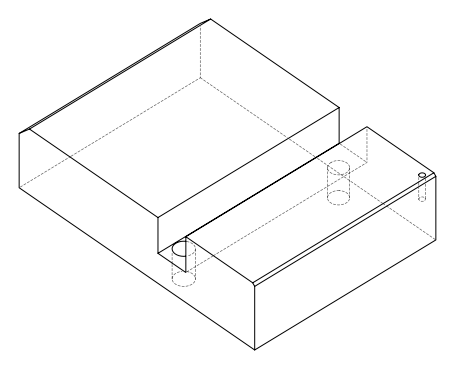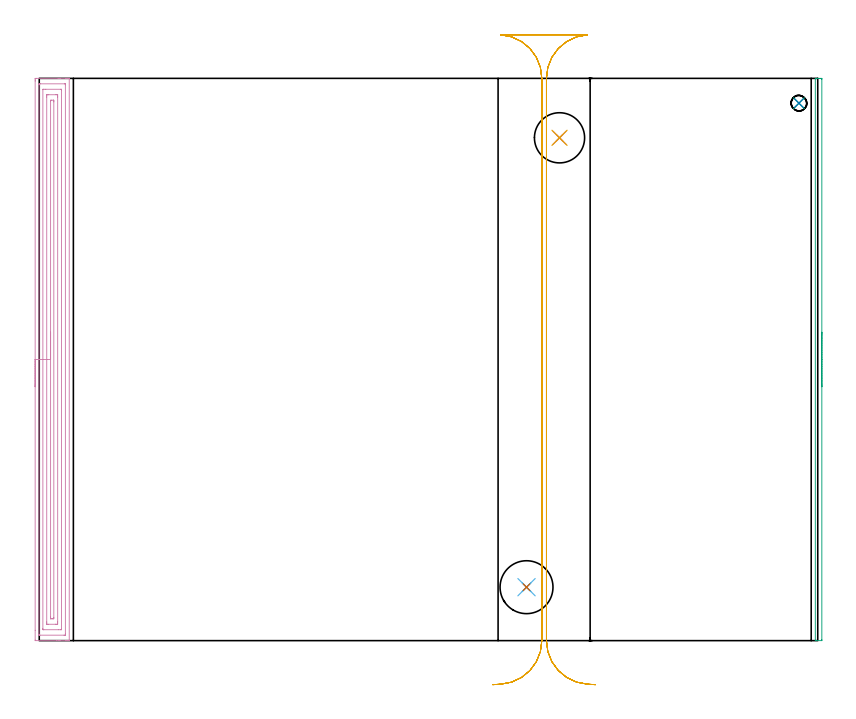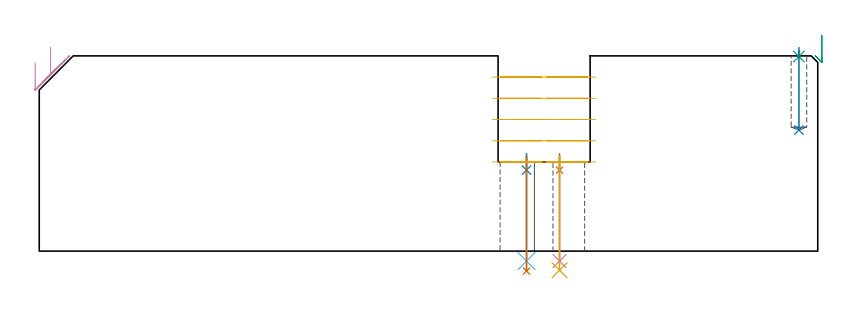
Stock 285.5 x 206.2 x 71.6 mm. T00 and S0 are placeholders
(PLAN: 11 operations, 7 tool changes, 16.8 min)
(1 SPOT_DRILL | STEP1HOLE | NXT0321_9005460120000 | 0.06 min | 4574 mm3)
(2 SPOT_DRILL_1 | STEP1HOLE_1 | NXT0321_9005460120000 | 0.06 min | 4574 mm3)
(3 SPOT_DRILL_2 | STEP1POCKET | NXT0321_9005460120000 | 0.03 min | 0 mm3)
(4 DRILL_THROUGH_HOLE_INTO_CENTER | STEP1HOLE | NXT0301_089 | 0.16 min | 3389 mm3)
(5 DRILL_TO_ENLARGE_THROUGH_HOLE | STEP1HOLE | UGT0301_253 | 0.18 min | 11058 mm3)
(6 DRILL_THROUGH_HOLE_INTO_CENTER_1 | STEP1HOLE_1 | NXT0301_089 | 0.16 min | 3389 mm3)
(7 DRILL_TO_ENLARGE_THROUGH_HOLE_1 | STEP1HOLE_1 | UGT0301_261 | 0.18 min | 13187 mm3)
(8 DRILL_BLIND_HOLE_INTO_CENTER | STEP1POCKET | NXT0301_028 | 0.12 min | 669 mm3)
(9 AREA_MILL | FG_CHAMFER_SURFACE | UGT0205_001 | 1.8 min | 595 mm3)
(10 AREA_MILL_1 | FG_CHAMFER_SURFACE_1 | UGT0205_001 | 8.47 min | 16108 mm3)
(11 MILL_RECTANGULAR_SLOT | SLOT_RECTANGULAR | UGT0201_004 | Follow Part, ap 8, ae 75% | 5.55 min | 248504 mm3)
(TOOL NXT0321_9005460120000 | NC Spot Drill, 142deg, 12mm, Carbide, Uncoated | D12 PA142 FL30 Z2)
(TOOL NXT0301_089 | Carbide Drill 11.8mm [860.1-1180-035A1-MM 2214] | D11.8 PA140 FL55 Z2)
(TOOL UGT0301_253 | Twist Drill 18.4 mm | D18.4 PA118 FL135 Z2)
(TOOL UGT0301_261 | Twist Drill 19.4 mm | D19.4 PA118 FL140 Z2)
(TOOL NXT0301_028 | Carbide Drill 5.7mm [860.1-0570-046A1-MM 2214] | D5.7 PA140 FL70 Z2)
(TOOL UGT0205_001 | Chamfer Mill 20 x 3 x 45 deg. | D20 FL50 Z2)
(TOOL UGT0201_004 | End Mill 32 mm | D32 FL53 Z6)
(OP 1 SPOT_DRILL)
G17 G21 G94 G90
T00 M6
G54
G17 G0 G90 X190.8 Y184.4 S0 M3
G43 Z81.6 H0
G94 G81 G98 Z29.7 F250. R35.7
G80
M5
M2
(OP 2 SPOT_DRILL_1)
G17 G21 G94 G90
T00 M6
G54
G17 G0 G90 X178.7 Y19.6 S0 M3
G43 Z81.6 H0
G94 G81 G98 Z29.7 F250. R35.7
G80
M5
M2
(OP 3 SPOT_DRILL_2)
G17 G21 G94 G90
T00 M6
G54
G17 G0 G90 X278.6 Y197.1 S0 M3
G43 Z81.6 H0
G94 G81 G98 Z71.355 F250. R74.6
G80
M5
M2
(OP 4 DRILL_THROUGH_HOLE_INTO_CENTER)
G17 G21 G94 G90
T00 M6
G54
G17 G0 G90 X190.8 Y184.4 S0 M3
G43 Z81.6 H1
G94 G73 G98 Z-3.647 F250. Q9.087 R34.7
G80
M5
M2
(OP 5 DRILL_TO_ENLARGE_THROUGH_HOLE)
G17 G21 G94 G90
T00 M6
G54
G17 G0 G90 X190.8 Y184.4 S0 M3
G43 Z81.6 H0
G94 G81 G98 Z-7.028 F250. R34.7
G80
M5
M2
(OP 6 DRILL_THROUGH_HOLE_INTO_CENTER_1)
G17 G21 G94 G90
T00 M6
G54
G17 G0 G90 X178.7 Y19.6 S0 M3
G43 Z81.6 H1
G94 G73 G98 Z-3.647 F250. Q9.087 R34.7
G80
M5
M2
(OP 7 DRILL_TO_ENLARGE_THROUGH_HOLE_1)
G17 G21 G94 G90
T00 M6
G54
G17 G0 G90 X178.7 Y19.6 S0 M3
G43 Z81.6 H0
G94 G81 G98 Z-7.328 F250. R34.7
G80
M5
M2
(OP 8 DRILL_BLIND_HOLE_INTO_CENTER)
G17 G21 G94 G90
T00 M6
G54
G17 G0 G90 X278.6 Y197.1 S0 M3
G43 Z81.6 H1
G94 G81 G98 Z44.4 F250. R73.6
G80
M5
M2
(OP 9 AREA_MILL)
G17 G21 G94 G90
T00 M6
G54
G17 G0 G90 X287. Y113.1 S1061 M3
G43 Z81.6 H0
Z79.2
G94 G1 Y113.062 Z78.328 F250.
Y112.948 Z77.464
Y112.759 Z76.612
Y112.497 Z75.78
Y112.163 Z74.974
Y111.76 Z74.2
Y111.292 Z73.464
Y110.76 Z72.772
Y110.171 Z72.129
Y109.528 Z71.54
Y108.836 Z71.008
Y108.1 Z70.54
Y107.326 Z70.137
Y106.52 Z69.803
Y105.688 Z69.541
Y104.837 Z69.352
Y103.972 Z69.238
Y103.1 Z69.2
Y0.423
X286.997 Y0.145 Z69.203
X286.991 Y0.003 Z69.205
X286.956 Y0. Z69.241
X284.813 Z71.386
X284.705 Y0.002 Z71.487
X284.603 Y0.01 Z71.588
X284.6 Y0.145 Z71.6
Y206.055
X284.603 Y206.19 Z71.588
X284.705 Y206.198 Z71.487
X284.813 Y206.2 Z71.386
X285.495 Z70.705
X286.105 Z70.094
X286.673 Z69.523
X286.956 Z69.241
X286.991 Y206.197 Z69.205
X286.998 Y206.055 Z69.202
X287. Y205.888 Z69.2
Y103.1
Y102.228 Z69.238
Y101.364 Z69.352
Y100.512 Z69.541
Y99.68 Z69.803
Y98.874 Z70.137
Y98.1 Z70.54
Y97.364 Z71.008
Y96.672 Z71.54
Y96.029 Z72.129
Y95.44 Z72.772
Y94.908 Z73.464
Y94.44 Z74.2
Y94.037 Z74.974
Y93.703 Z75.78
Y93.441 Z76.612
Y93.252 Z77.464
Y93.138 Z78.328
Y93.1 Z79.2
G0 Z81.6
M5
M2
(OP 10 AREA_MILL_1)
G17 G21 G94 G90
T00 M6
G54
G17 G0 G90 X-1.5 Y93.1 S1061 M3
G43 Z81.6 H0
Z69.1
G94 G1 Y93.138 Z68.228 F250.
Y93.252 Z67.364
Y93.441 Z66.512
Y93.703 Z65.68
Y94.037 Z64.874
Y94.44 Z64.1
Y94.909 Z63.364
Y95.44 Z62.672
Y96.029 Z62.029
Y96.672 Z61.44
Y97.364 Z60.909
Y98.1 Z60.44
Y98.874 Z60.037
Y99.68 Z59.703
Y100.512 Z59.441
Y101.364 Z59.252
Y102.228 Z59.138
Y103.1 Z59.1
Y205.22
X-1.499 Y205.609 Z59.101
X-1.494 Y206.106 Z59.103
X-1.491 Y206.192 Z59.106
X-1.001 Y206.2 Z59.596
X6.962 Z67.557
X7.56 Z68.157
X7.847 Z68.444
X9.617 Z70.211
X10.191 Z70.79
X10.501 Z71.1
X10.677 Z71.276
X10.983 Y206.192 Z71.574
X10.997 Y206.19 Z71.588
X11. Y206.055 Z71.6
Y0.145
X10.997 Y0.009 Z71.588
X10.983 Y0.007 Z71.574
X10.676 Y0. Z71.275
X10.192 Z70.791
X9.617 Z70.211
X7.559 Z68.157
X6.962 Z67.557
X6.376 Z66.971
X-1.301 Y0.001 Z59.296
X-1.492 Y0.01 Z59.105
X-1.499 Y0.201 Z59.099
X-1.5 Y3.794 Z59.1
Y103.1
X-0.086 Z60.514
X-0.085 Y203.827 Z60.515
X-0.082 Y204.042 Z60.518
X-0.079 Y204.148 Z60.521
X-0.073 Y204.19 Z60.527
X0.027 Y204.193 Z60.627
X0.399 Y204.199 Z60.999
X9.247 Z69.847
X9.466 Y204.194 Z70.066
X9.556 Y204.19 Z70.156
X9.579 Y204.18 Z70.179
X9.582 Y204.14 Z70.182
X9.584 Y204.046 Z70.184
X9.586 Y203.858 Z70.186
Y2.373
X9.582 Y2.158 Z70.182
X9.579 Y2.052 Z70.179
X9.573 Y2.01 Z70.173
X9.473 Y2.007 Z70.073
X9.101 Y2.001 Z69.701
X0.253 Z60.853
X0.034 Y2.006 Z60.634
X-0.056 Y2.01 Z60.544
X-0.079 Y2.02 Z60.521
X-0.082 Y2.06 Z60.518
X-0.084 Y2.154 Z60.516
X-0.086 Y2.342 Z60.514
Y103.1
X1.329 Z61.929
Y202.044
X1.33 Y202.126 Z61.93
X1.332 Y202.166 Z61.932
X1.335 Y202.181 Z61.935
X1.345 Y202.19 Z61.945
X1.5 Y202.198 Z62.1
X1.653 Y202.199 Z62.253
X2.383 Y202.2 Z62.983
X7.847 Y202.199 Z68.447
X8.002 Y202.196 Z68.602
X8.104 Y202.19 Z68.704
X8.165 Y202.183 Z68.765
X8.167 Y202.152 Z68.767
X8.17 Y202.044 Z68.77
X8.171 Y201.717 Z68.771
Y4.156
X8.17 Y4.074 Z68.77
X8.168 Y4.034 Z68.768
X8.165 Y4.019 Z68.765
X8.155 Y4.01 Z68.755
X8. Y4.002 Z68.6
X7.847 Y4.001 Z68.447
X7.117 Y4. Z67.717
X1.653 Y4.001 Z62.253
X1.498 Y4.004 Z62.098
X1.395 Y4.01 Z61.995
X1.335 Y4.017 Z61.935
X1.333 Y4.048 Z61.933
X1.33 Y4.156 Z61.93
X1.329 Y4.483 Z61.929
Y103.1
X2.743 Z63.343
Y199.37
X2.747 Y200.05 Z63.347
X2.75 Y200.151 Z63.35
X2.758 Y200.19 Z63.358
X2.805 Y200.192 Z63.405
X3.011 Y200.196 Z63.611
X3.423 Y200.2 Z64.023
X3.484 Z64.084
X6.138 Z66.738
X6.508 Y200.198 Z67.108
X6.693 Y200.195 Z67.293
X6.738 Y200.19 Z67.338
X6.751 Y200.187 Z67.351
X6.753 Y200.173 Z67.353
X6.755 Y200.113 Z67.355
X6.757 Y199.576 Z67.357
Y199.37
Y6.83
X6.753 Y6.15 Z67.353
X6.75 Y6.049 Z67.35
X6.742 Y6.01 Z67.342
X6.695 Y6.008 Z67.295
X6.489 Y6.004 Z67.089
X6.077 Y6. Z66.677
X6.017 Z66.617
X3.362 Z63.962
X2.992 Y6.002 Z63.592
X2.807 Y6.005 Z63.407
X2.762 Y6.01 Z63.362
X2.749 Y6.013 Z63.349
X2.747 Y6.027 Z63.347
X2.745 Y6.087 Z63.345
X2.743 Y6.624 Z63.343
Y6.83
Y103.1
X4.157 Z64.757
X4.158 Y197.738 Z64.758
X4.159 Y197.89 Z64.759
X4.164 Y198.184 Z64.764
X4.308 Y198.19 Z64.908
X4.587 Y198.197 Z65.187
X5.192 Y198.196 Z65.792
X5.279 Y198.194 Z65.879
X5.326 Y198.19 Z65.926
X5.336 Y198.042 Z65.936
X5.341 Y197.739 Z65.941
X5.342 Y197.587 Z65.942
Y8.462
X5.341 Y8.309 Z65.941
X5.336 Y8.016 Z65.936
X5.192 Y8.01 Z65.792
X4.913 Y8.003 Z65.513
X4.308 Y8.004 Z64.908
X4.221 Y8.006 Z64.821
X4.174 Y8.009 Z64.774
X4.164 Y8.158 Z64.764
X4.159 Y8.461 Z64.759
X4.158 Y8.613 Z64.758
X4.157 Y103.1 Z64.757
Y103.972 Z64.795
Y104.837 Z64.909
Y105.688 Z65.098
Y106.52 Z65.36
Y107.326 Z65.694
Y108.1 Z66.097
Y108.836 Z66.565
Y109.528 Z67.096
Y110.171 Z67.686
Y110.76 Z68.329
Y111.292 Z69.021
Y111.76 Z69.757
Y112.163 Z70.531
Y112.497 Z71.337
Y112.759 Z72.169
Y112.948 Z73.02
Y113.062 Z73.885
Y113.1 Z74.757
G0 Z81.6
M5
M2
(OP 11 MILL_RECTANGULAR_SLOT)
G17 G21 G94 G90
T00 M6
G54
G17 G0 G90 X204.015 Y-16.154 S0 M3
G43 Z81.6 H0
Z63.82
G94 G1 X201.021 Y-15.97 F250.
G2 X186. Y0. R16. F500.
G1 Y206.2
G2 X201.021 Y222.17 R16.
G1 Y222.2
X169.279
Y222.17
G2 X184.3 Y206.2 R16.
G1 Y0.
G2 X169.279 Y-15.97 R16.
G1 X166.285 Y-16.154 F250.
G0 X204.015 Z56.04
G1 X201.021 Y-15.97
G2 X186. Y0. R16. F500.
G1 Y206.2
G2 X201.021 Y222.17 R16.
G1 Y222.2
X169.279
Y222.17
G2 X184.3 Y206.2 R16.
G1 Y0.
G2 X169.279 Y-15.97 R16.
G1 X166.285 Y-16.154 F250.
G0 X204.015 Z48.26
G1 X201.021 Y-15.97
G2 X186. Y0. R16. F500.
G1 Y206.2
G2 X201.021 Y222.17 R16.
G1 Y222.2
X169.279
Y222.17
G2 X184.3 Y206.2 R16.
G1 Y0.
G2 X169.279 Y-15.97 R16.
G1 X166.285 Y-16.154 F250.
G0 X204.015 Z40.48
G1 X201.021 Y-15.97
G2 X186. Y0. R16. F500.
G1 Y206.2
G2 X201.021 Y222.17 R16.
G1 Y222.2
X169.279
Y222.17
G2 X184.3 Y206.2 R16.
G1 Y0.
G2 X169.279 Y-15.97 R16.
G1 X166.285 Y-16.154 F250.
G0 X204.015 Z32.7
G1 X201.021 Y-15.97
G2 X186. Y0. R16. F500.
G1 Y206.2
G2 X201.021 Y222.17 R16.
G1 Y222.2
X169.279
Y222.17
G2 X184.3 Y206.2 R16.
G1 Y0.
G2 X169.279 Y-15.97 R16.
G1 X166.285 Y-16.154 F250.
G0 Z81.6
M5
M2
